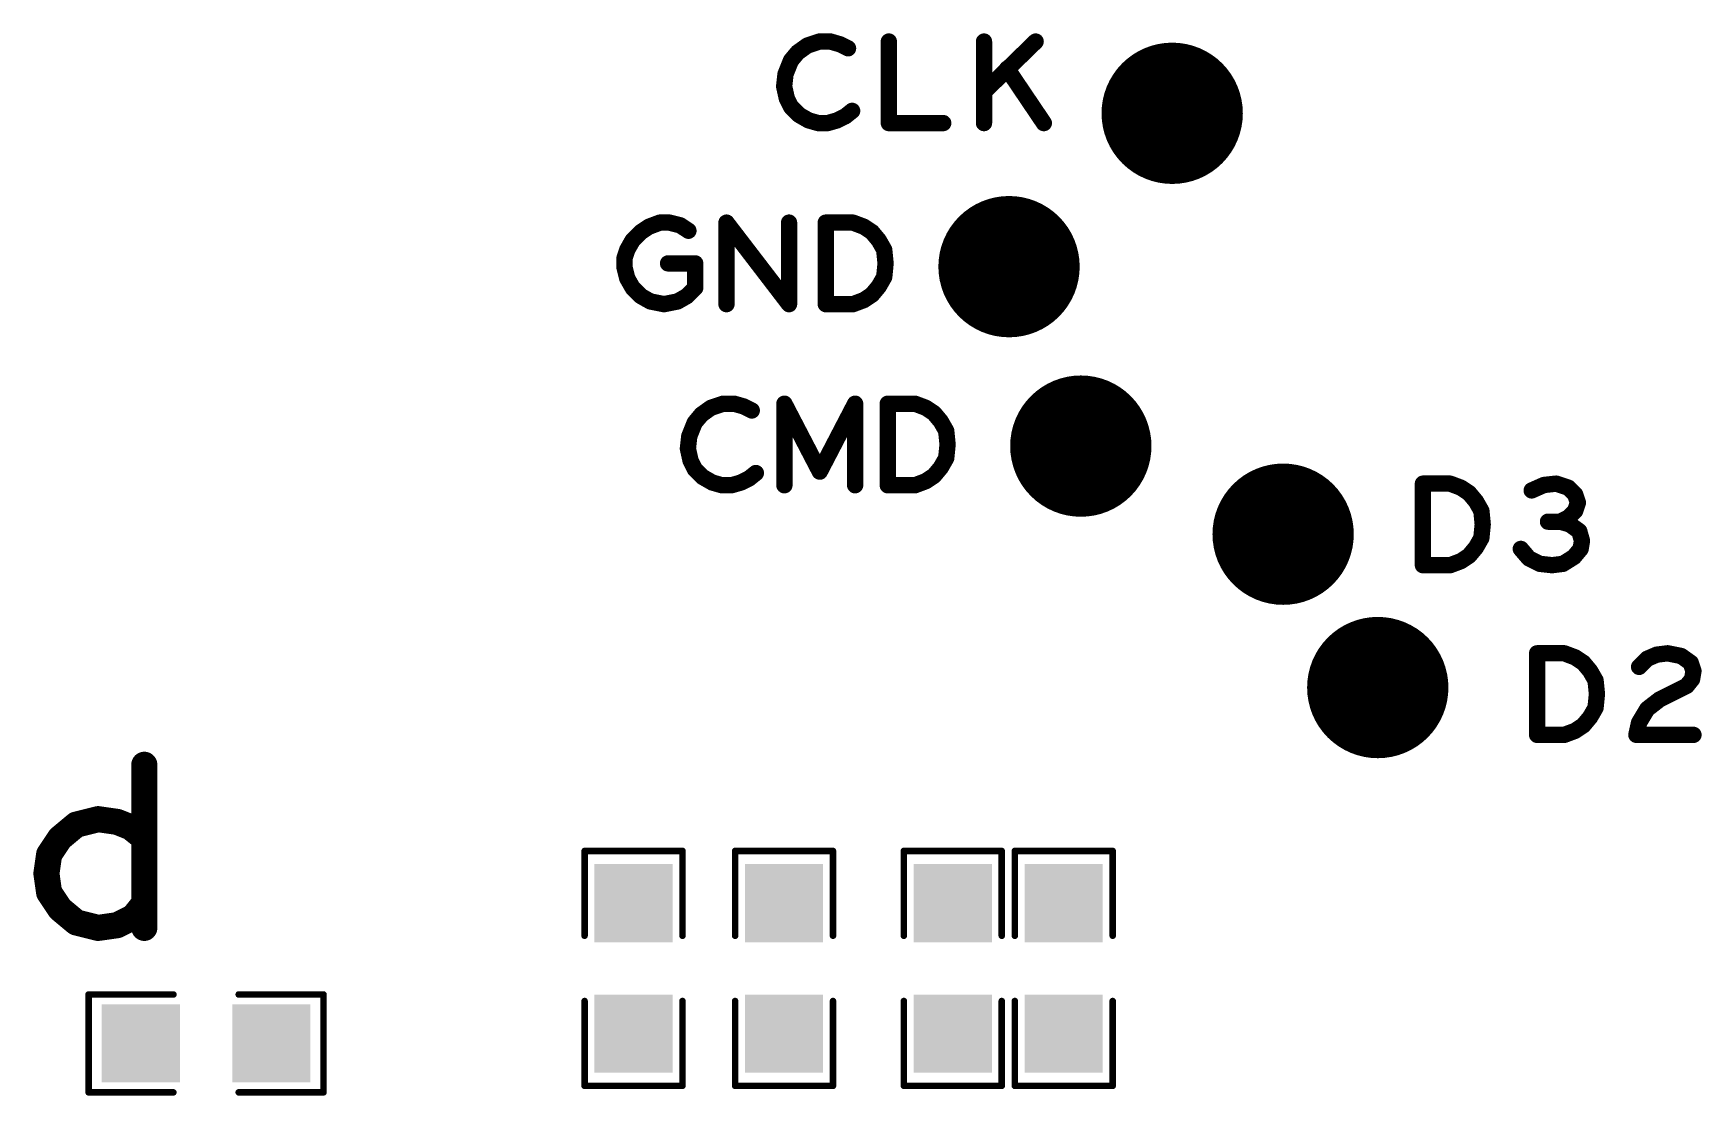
# Model space of a CAD drawing. Extents: x -11 to 101, y 2 to 100.
# Drawn here: x 66.62 to 79.61, y 39.09 to 47.36 of the extents above; entities that cross this region are included whole.
import ezdxf

# ---------------------------------------------------------------- set-up
doc = ezdxf.new("R2010")
doc.units = 0
doc.layers.get('0').update_dxf_attribs({"linetype": 'CONTINUOUS'})
doc.layers.add('SILK_TOP_ART', color=251, linetype='CONTINUOUS')
doc.layers.add('SOLDER_TOP_ART', color=18, linetype='CONTINUOUS')

# ---------------------------------------------------------------- blocks, each defined once
blk = doc.blocks.new('ROUND_312')
at = {"const_width": 0.1016}
blk.add_lwpolyline([(-0.0508, 0, 1), (0.0508, 0, 1)], format="xyb", close=True, dxfattribs=at)
blk = doc.blocks.new('ROUND_165')
at = {"const_width": 0.0635}
blk.add_lwpolyline([(-0.03175, 0, 1), (0.03175, 0, 1)], format="xyb", close=True, dxfattribs=at)
blk = doc.blocks.new('ROUND_321')
at = {"const_width": 0.0254}
blk.add_lwpolyline([(-0.0127, 0, 1), (0.0127, 0, 1)], format="xyb", close=True, dxfattribs=at)
blk = doc.blocks.new('SQUARE_333')
blk.add_solid([(0.304, 0.304), (0.304, -0.304), (-0.304, 0.304), (-0.304, -0.304)])
blk = doc.blocks.new('ROUND_338')
at = {"const_width": 0.55}
blk.add_lwpolyline([(-0.275, 0, 1), (0.275, 0, 1)], format="xyb", close=True, dxfattribs=at)

msp = doc.modelspace()

# ---------------------------------------------------------------- linework, layer by layer
at = {"layer": 'SILK_TOP_ART'}
for points, const_width in [([(72.5742, 47.2101), (72.5212, 47.1466)], 0.127), ([(72.6482, 47.263), (72.5742, 47.2101)], 0.127), ([(72.7435, 47.2948), (72.6482, 47.263)], 0.127), ([(72.8282, 47.2948), (72.7435, 47.2948)], 0.127), ([(72.9022, 47.2736), (72.8282, 47.2948)], 0.127), ([(72.9657, 47.2419), (72.9022, 47.2736)], 0.127), ([(73.2832, 47.2948), (73.2832, 46.6598)], 0.127), ([(74.0241, 46.6598), (74.0241, 47.2948)], 0.127), ([(74.4262, 47.2948), (74.0241, 46.9032)], 0.127), ([(72.5212, 47.1466), (72.4789, 47.0408)], 0.127), ([(74.4897, 46.6598), (74.204, 47.0831)], 0.127), ([(72.4789, 47.0408), (72.4683, 46.9455)], 0.127), ([(72.4683, 46.9455), (72.4895, 46.8503)], 0.127), ([(72.4895, 46.8503), (72.5212, 46.7868)], 0.127), ([(72.5212, 46.7868), (72.5847, 46.7233)], 0.127), ([(72.5847, 46.7233), (72.6588, 46.681)], 0.127), ([(72.8811, 46.681), (72.9446, 46.7127)], 0.127), ([(72.9446, 46.7127), (72.9975, 46.755)], 0.127), ([(72.6588, 46.681), (72.7329, 46.6598)], 0.127), ([(72.7329, 46.6598), (72.807, 46.6598)], 0.127), ([(72.807, 46.6598), (72.8811, 46.681)], 0.127), ([(73.2832, 46.6598), (73.7066, 46.6598)], 0.127), ([(71.2893, 45.7475), (71.3528, 45.811)], 0.127), ([(71.3528, 45.811), (71.4163, 45.8533)], 0.127), ([(71.4163, 45.8533), (71.501, 45.8851)], 0.127), ([(71.501, 45.8851), (71.5751, 45.8851)], 0.127), ([(71.5751, 45.8851), (71.6597, 45.8639)], 0.127), ([(71.6597, 45.8639), (71.7233, 45.8216)], 0.127), ([(72.0196, 45.2501), (72.0196, 45.8851)], 0.127), ([(72.0196, 45.8851), (72.5064, 45.2501)], 0.127), ([(72.5064, 45.2501), (72.5064, 45.8851)], 0.127), ([(72.7922, 45.2501), (72.7922, 45.8851)], 0.127), ([(72.7922, 45.8851), (73.0038, 45.8851)], 0.127), ([(73.0038, 45.8851), (73.0885, 45.8533)], 0.127), ([(73.0885, 45.8533), (73.152, 45.811)], 0.127), ([(73.152, 45.811), (73.2049, 45.7475)], 0.127), ([(71.2258, 45.6099), (71.247, 45.6734)], 0.127), ([(71.247, 45.6734), (71.2893, 45.7475)], 0.127), ([(73.2049, 45.7475), (73.2473, 45.6734)], 0.127), ([(73.2473, 45.6734), (73.2578, 45.5676)], 0.127), ([(71.2258, 45.5358), (71.2258, 45.6099)], 0.127), ([(71.247, 45.4512), (71.2258, 45.5358)], 0.127), ([(71.5645, 45.5676), (71.7762, 45.5676)], 0.127), ([(71.7762, 45.5676), (71.7762, 45.3771)], 0.127), ([(73.2578, 45.5676), (73.2473, 45.4618)], 0.127), ([(71.2893, 45.3771), (71.247, 45.4512)], 0.127), ([(73.2049, 45.3877), (73.152, 45.3242)], 0.127), ([(73.2473, 45.4618), (73.2049, 45.3877)], 0.127), ([(71.3528, 45.3136), (71.2893, 45.3771)], 0.127), ([(71.4269, 45.2713), (71.3528, 45.3136)], 0.127), ([(71.5328, 45.2501), (71.4269, 45.2713)], 0.127), ([(71.6386, 45.2713), (71.5328, 45.2501)], 0.127), ([(71.7127, 45.3136), (71.6386, 45.2713)], 0.127), ([(71.7762, 45.3771), (71.7127, 45.3136)], 0.127), ([(73.0885, 45.2818), (73.0038, 45.2501)], 0.127), ([(73.152, 45.3242), (73.0885, 45.2818)], 0.127), ([(73.0038, 45.2501), (72.7922, 45.2501)], 0.127), ([(71.8249, 44.3907), (71.7719, 44.3272)], 0.127), ([(71.8989, 44.4436), (71.8249, 44.3907)], 0.127), ([(71.9942, 44.4754), (71.8989, 44.4436)], 0.127), ([(72.0789, 44.4754), (71.9942, 44.4754)], 0.127), ([(72.1529, 44.4542), (72.0789, 44.4754)], 0.127), ([(72.2164, 44.4225), (72.1529, 44.4542)], 0.127), ([(72.4704, 43.8404), (72.4704, 44.4754)], 0.127), ([(72.4704, 44.4754), (72.7456, 43.9462)], 0.127), ([(72.7456, 43.9462), (73.0208, 44.4754)], 0.127), ([(73.0208, 44.4754), (73.0208, 43.8404)], 0.127), ([(73.2748, 43.8404), (73.2748, 44.4754)], 0.127), ([(73.2748, 44.4754), (73.4864, 44.4754)], 0.127), ([(73.4864, 44.4754), (73.5711, 44.4436)], 0.127), ([(73.5711, 44.4436), (73.6346, 44.4013)], 0.127), ([(73.6346, 44.4013), (73.6875, 44.3378)], 0.127), ([(71.7296, 44.2214), (71.719, 44.1261)], 0.127), ([(71.7719, 44.3272), (71.7296, 44.2214)], 0.127), ([(73.6875, 44.3378), (73.7299, 44.2637)], 0.127), ([(73.7299, 44.2637), (73.7404, 44.1579)], 0.127), ([(71.719, 44.1261), (71.7402, 44.0309)], 0.127), ([(73.7404, 44.1579), (73.7299, 44.0521)], 0.127), ([(71.7402, 44.0309), (71.7719, 43.9674)], 0.127), ([(71.7719, 43.9674), (71.8354, 43.9039)], 0.127), ([(73.6875, 43.978), (73.6346, 43.9145)], 0.127), ([(73.7299, 44.0521), (73.6875, 43.978)], 0.127), ([(71.8354, 43.9039), (71.9095, 43.8616)], 0.127), ([(71.9095, 43.8616), (71.9836, 43.8404)], 0.127), ([(71.9836, 43.8404), (72.0577, 43.8404)], 0.127), ([(72.0577, 43.8404), (72.1318, 43.8616)], 0.127), ([(72.1318, 43.8616), (72.1953, 43.8933)], 0.127), ([(72.1953, 43.8933), (72.2482, 43.9356)], 0.127), ([(73.4864, 43.8404), (73.2748, 43.8404)], 0.127), ([(73.5711, 43.8721), (73.4864, 43.8404)], 0.127), ([(73.6346, 43.9145), (73.5711, 43.8721)], 0.127), ([(77.4404, 43.2181), (77.4404, 43.8531)], 0.127), ([(77.4404, 43.8531), (77.652, 43.8531)], 0.127), ([(77.652, 43.8531), (77.7367, 43.8213)], 0.127), ([(78.3823, 43.8425), (78.287, 43.8002)], 0.127), ([(78.4775, 43.8531), (78.3823, 43.8425)], 0.127), ([(78.5728, 43.8213), (78.4775, 43.8531)], 0.127), ([(77.7367, 43.8213), (77.8002, 43.779)], 0.127), ([(77.8002, 43.779), (77.8531, 43.7155)], 0.127), ([(77.8531, 43.7155), (77.8955, 43.6414)], 0.127), ([(78.6257, 43.7684), (78.5728, 43.8213)], 0.127), ([(78.6469, 43.7049), (78.6257, 43.7684)], 0.127), ([(78.6257, 43.6414), (78.6469, 43.7049)], 0.127), ([(77.8955, 43.6414), (77.906, 43.5356)], 0.127), ([(78.5093, 43.5568), (78.5728, 43.5885)], 0.127), ([(78.5728, 43.5885), (78.6257, 43.6414)], 0.127), ([(77.906, 43.5356), (77.8955, 43.4298)], 0.127), ([(78.5093, 43.5568), (78.414, 43.5568)], 0.127), ([(78.5834, 43.5356), (78.5093, 43.5568)], 0.127), ([(78.6575, 43.4827), (78.5834, 43.5356)], 0.127), ([(78.6786, 43.4086), (78.6575, 43.4827)], 0.127), ([(77.8531, 43.3557), (77.8002, 43.2922)], 0.127), ([(77.8955, 43.4298), (77.8531, 43.3557)], 0.127), ([(78.2024, 43.3451), (78.2659, 43.271)], 0.127), ([(78.6151, 43.2816), (78.668, 43.3451)], 0.127), ([(78.668, 43.3451), (78.6786, 43.4086)], 0.127), ([(77.652, 43.2181), (77.4404, 43.2181)], 0.127), ([(77.7367, 43.2498), (77.652, 43.2181)], 0.127), ([(77.8002, 43.2922), (77.7367, 43.2498)], 0.127), ([(78.2659, 43.271), (78.3505, 43.2287)], 0.127), ([(78.3505, 43.2287), (78.4458, 43.2181)], 0.127), ([(78.4458, 43.2181), (78.5305, 43.2287)], 0.127), ([(78.5305, 43.2287), (78.6151, 43.2816)], 0.127), ([(78.3294, 41.8973), (78.3294, 42.5323)], 0.127), ([(78.3294, 42.5323), (78.541, 42.5323)], 0.127), ([(78.541, 42.5323), (78.6257, 42.5005)], 0.127), ([(79.2607, 42.5217), (79.3454, 42.5323)], 0.127), ([(79.3454, 42.5323), (79.4512, 42.5111)], 0.127), ([(78.6257, 42.5005), (78.6892, 42.4582)], 0.127), ([(78.6892, 42.4582), (78.7421, 42.3947)], 0.127), ([(79.1231, 42.4265), (79.1866, 42.49)], 0.127), ([(79.1866, 42.49), (79.2607, 42.5217)], 0.127), ([(79.4512, 42.5111), (79.5253, 42.4582)], 0.127), ([(79.5253, 42.4582), (79.5465, 42.3947)], 0.127), ([(78.7421, 42.3947), (78.7845, 42.3206)], 0.127), ([(78.7845, 42.3206), (78.795, 42.2148)], 0.127), ([(79.4935, 42.2783), (79.2819, 42.1725)], 0.127), ([(79.5359, 42.3312), (79.4935, 42.2783)], 0.127), ([(79.5465, 42.3947), (79.5359, 42.3312)], 0.127), ([(78.795, 42.2148), (78.7845, 42.109)], 0.127), ([(79.2819, 42.1725), (79.1866, 42.0984)], 0.127), ([(78.7421, 42.0349), (78.6892, 41.9714)], 0.127), ([(78.7845, 42.109), (78.7421, 42.0349)], 0.127), ([(79.1866, 42.0984), (79.1231, 41.9925)], 0.127), ([(78.541, 41.8973), (78.3294, 41.8973)], 0.127), ([(78.6257, 41.929), (78.541, 41.8973)], 0.127), ([(78.6892, 41.9714), (78.6257, 41.929)], 0.127), ([(79.1231, 41.9925), (79.1019, 41.8973)], 0.127), ([(79.1019, 41.8973), (79.5465, 41.8973)], 0.127), ([(67.4878, 41.6645), (67.4878, 40.3945)], 0.2032), ([(66.8316, 41.093), (66.9586, 41.1988)], 0.2032), ([(66.9586, 41.1988), (67.128, 41.2411)], 0.2032), ([(67.128, 41.2411), (67.2761, 41.22)], 0.2032), ([(67.2761, 41.22), (67.382, 41.1777)], 0.2032), ([(66.7469, 40.966), (66.8316, 41.093)], 0.2032), ([(67.382, 41.1777), (67.4878, 41.093)], 0.2032), ([(66.7258, 40.8178), (66.7469, 40.966)], 0.2032), ([(66.7469, 40.6696), (66.7258, 40.8178)], 0.2032), ([(70.9149, 40.9938), (70.9149, 40.3334)], 0.0508), ([(71.6769, 40.9938), (70.9149, 40.9938)], 0.0508), ([(71.6769, 40.3334), (71.6769, 40.9938)], 0.0508), ([(72.0865, 40.9938), (72.0865, 40.3334)], 0.0508), ([(72.8485, 40.9938), (72.0865, 40.9938)], 0.0508), ([(72.8485, 40.3334), (72.8485, 40.9938)], 0.0508), ([(73.4001, 40.9938), (73.4001, 40.3334)], 0.0508), ([(74.1621, 40.9938), (73.4001, 40.9938)], 0.0508), ([(74.1621, 40.3334), (74.1621, 40.9938)], 0.0508), ([(74.2637, 40.9938), (74.2637, 40.3334)], 0.0508), ([(75.0257, 40.9938), (74.2637, 40.9938)], 0.0508), ([(75.0257, 40.3334), (75.0257, 40.9938)], 0.0508), ([(66.8316, 40.5426), (66.7469, 40.6696)], 0.2032), ([(67.4878, 40.585), (67.4031, 40.4791)], 0.2032), ([(66.9586, 40.4368), (66.8316, 40.5426)], 0.2032), ([(67.128, 40.3945), (66.9586, 40.4368)], 0.2032), ([(67.2761, 40.4157), (67.128, 40.3945)], 0.2032), ([(67.4031, 40.4791), (67.2761, 40.4157)], 0.2032), ([(67.0541, 39.8762), (67.0541, 39.1142)], 0.0508), ([(67.7145, 39.8762), (67.0541, 39.8762)], 0.0508), ([(68.2225, 39.8762), (68.8829, 39.8762)], 0.0508), ([(68.8829, 39.8762), (68.8829, 39.1142)], 0.0508), ([(70.9149, 39.165), (70.9149, 39.8254)], 0.0508), ([(71.6769, 39.8254), (71.6769, 39.165)], 0.0508), ([(72.0865, 39.165), (72.0865, 39.8254)], 0.0508), ([(72.8485, 39.8254), (72.8485, 39.165)], 0.0508), ([(73.4001, 39.165), (73.4001, 39.8254)], 0.0508), ([(74.1621, 39.8254), (74.1621, 39.165)], 0.0508), ([(74.2637, 39.165), (74.2637, 39.8254)], 0.0508), ([(75.0257, 39.8254), (75.0257, 39.165)], 0.0508), ([(67.0541, 39.1142), (67.7145, 39.1142)], 0.0508), ([(68.8829, 39.1142), (68.2225, 39.1142)], 0.0508), ([(71.6769, 39.165), (70.9149, 39.165)], 0.0508), ([(72.8485, 39.165), (72.0865, 39.165)], 0.0508), ([(74.1621, 39.165), (73.4001, 39.165)], 0.0508), ([(75.0257, 39.165), (74.2637, 39.165)], 0.0508)]:
    msp.add_lwpolyline(points, dxfattribs=dict(at, const_width=const_width))

# ---------------------------------------------------------------- block references
for name, p in [('ROUND_165', (72.5742, 47.2101)), ('ROUND_165', (72.6482, 47.263)), ('ROUND_165', (72.7435, 47.2948)), ('ROUND_165', (72.8282, 47.2948)), ('ROUND_165', (72.9022, 47.2736)), ('ROUND_165', (72.9657, 47.2419)), ('ROUND_165', (73.2832, 47.2948)), ('ROUND_165', (74.0241, 47.2948)), ('ROUND_165', (74.4262, 47.2948)), ('ROUND_165', (72.5212, 47.1466)), ('ROUND_165', (74.204, 47.0831)), ('ROUND_165', (72.4683, 46.9455)), ('ROUND_165', (72.4789, 47.0408)), ('ROUND_165', (72.4895, 46.8503)), ('ROUND_165', (74.0241, 46.9032)), ('ROUND_165', (72.5212, 46.7868)), ('ROUND_165', (72.5847, 46.7233)), ('ROUND_165', (72.9446, 46.7127)), ('ROUND_165', (72.9975, 46.755)), ('ROUND_165', (72.6588, 46.681)), ('ROUND_165', (72.7329, 46.6598)), ('ROUND_165', (72.807, 46.6598)), ('ROUND_165', (72.8811, 46.681)), ('ROUND_165', (73.2832, 46.6598)), ('ROUND_165', (73.7066, 46.6598)), ('ROUND_165', (74.0241, 46.6598)), ('ROUND_165', (74.4897, 46.6598)), ('ROUND_165', (71.3528, 45.811)), ('ROUND_165', (71.4163, 45.8533)), ('ROUND_165', (71.501, 45.8851)), ('ROUND_165', (71.5751, 45.8851)), ('ROUND_165', (71.6597, 45.8639)), ('ROUND_165', (71.7233, 45.8216)), ('ROUND_165', (72.0196, 45.8851)), ('ROUND_165', (72.5064, 45.8851)), ('ROUND_165', (72.7922, 45.8851)), ('ROUND_165', (73.0038, 45.8851)), ('ROUND_165', (73.0885, 45.8533)), ('ROUND_165', (73.152, 45.811)), ('ROUND_165', (71.247, 45.6734)), ('ROUND_165', (71.2893, 45.7475)), ('ROUND_165', (73.2049, 45.7475)), ('ROUND_165', (73.2473, 45.6734)), ('ROUND_165', (71.2258, 45.6099)), ('ROUND_165', (71.2258, 45.5358)), ('ROUND_165', (71.5645, 45.5676)), ('ROUND_165', (71.7762, 45.5676)), ('ROUND_165', (73.2578, 45.5676)), ('ROUND_165', (71.247, 45.4512)), ('ROUND_165', (73.2049, 45.3877)), ('ROUND_165', (73.2473, 45.4618)), ('ROUND_165', (71.2893, 45.3771)), ('ROUND_165', (71.3528, 45.3136)), ('ROUND_165', (71.4269, 45.2713)), ('ROUND_165', (71.6386, 45.2713)), ('ROUND_165', (71.7127, 45.3136)), ('ROUND_165', (71.7762, 45.3771)), ('ROUND_165', (73.0885, 45.2818)), ('ROUND_165', (73.152, 45.3242)), ('ROUND_165', (71.5328, 45.2501)), ('ROUND_165', (72.0196, 45.2501)), ('ROUND_165', (72.5064, 45.2501)), ('ROUND_165', (72.7922, 45.2501)), ('ROUND_165', (72.7922, 45.2501)), ('ROUND_165', (73.0038, 45.2501)), ('ROUND_165', (71.8249, 44.3907)), ('ROUND_165', (71.8989, 44.4436)), ('ROUND_165', (71.9942, 44.4754)), ('ROUND_165', (72.0789, 44.4754)), ('ROUND_165', (72.1529, 44.4542)), ('ROUND_165', (72.2164, 44.4225)), ('ROUND_165', (72.4704, 44.4754)), ('ROUND_165', (73.0208, 44.4754)), ('ROUND_165', (73.2748, 44.4754)), ('ROUND_165', (73.4864, 44.4754)), ('ROUND_165', (73.5711, 44.4436)), ('ROUND_165', (73.6346, 44.4013)), ('ROUND_165', (71.7296, 44.2214)), ('ROUND_165', (71.7719, 44.3272)), ('ROUND_165', (73.6875, 44.3378)), ('ROUND_165', (73.7299, 44.2637)), ('ROUND_165', (71.719, 44.1261)), ('ROUND_165', (73.7404, 44.1579)), ('ROUND_165', (71.7402, 44.0309)), ('ROUND_165', (71.7719, 43.9674)), ('ROUND_165', (73.6875, 43.978)), ('ROUND_165', (73.7299, 44.0521)), ('ROUND_165', (71.8354, 43.9039)), ('ROUND_165', (71.9095, 43.8616)), ('ROUND_165', (71.9836, 43.8404)), ('ROUND_165', (72.0577, 43.8404)), ('ROUND_165', (72.1318, 43.8616)), ('ROUND_165', (72.1953, 43.8933)), ('ROUND_165', (72.2482, 43.9356)), ('ROUND_165', (72.4704, 43.8404)), ('ROUND_165', (72.7456, 43.9462)), ('ROUND_165', (73.0208, 43.8404)), ('ROUND_165', (73.2748, 43.8404)), ('ROUND_165', (73.2748, 43.8404)), ('ROUND_165', (73.4864, 43.8404)), ('ROUND_165', (73.5711, 43.8721)), ('ROUND_165', (73.6346, 43.9145)), ('ROUND_165', (77.4404, 43.8531)), ('ROUND_165', (77.652, 43.8531)), ('ROUND_165', (78.3823, 43.8425)), ('ROUND_165', (78.4775, 43.8531)), ('ROUND_165', (77.7367, 43.8213)), ('ROUND_165', (77.8002, 43.779)), ('ROUND_165', (77.8531, 43.7155)), ('ROUND_165', (78.287, 43.8002)), ('ROUND_165', (78.5728, 43.8213)), ('ROUND_165', (78.6257, 43.7684)), ('ROUND_165', (78.6469, 43.7049)), ('ROUND_165', (77.8955, 43.6414)), ('ROUND_165', (78.5728, 43.5885)), ('ROUND_165', (78.6257, 43.6414)), ('ROUND_165', (77.906, 43.5356)), ('ROUND_165', (78.414, 43.5568)), ('ROUND_165', (78.5093, 43.5568)), ('ROUND_165', (78.5093, 43.5568)), ('ROUND_165', (78.5834, 43.5356)), ('ROUND_165', (78.6575, 43.4827)), ('ROUND_165', (77.8531, 43.3557)), ('ROUND_165', (77.8955, 43.4298)), ('ROUND_165', (78.2024, 43.3451)), ('ROUND_165', (78.668, 43.3451)), ('ROUND_165', (78.6786, 43.4086)), ('ROUND_165', (77.4404, 43.2181)), ('ROUND_165', (77.4404, 43.2181)), ('ROUND_165', (77.652, 43.2181)), ('ROUND_165', (77.7367, 43.2498)), ('ROUND_165', (77.8002, 43.2922)), ('ROUND_165', (78.2659, 43.271)), ('ROUND_165', (78.3505, 43.2287)), ('ROUND_165', (78.4458, 43.2181)), ('ROUND_165', (78.5305, 43.2287)), ('ROUND_165', (78.6151, 43.2816)), ('ROUND_165', (78.3294, 42.5323)), ('ROUND_165', (78.541, 42.5323)), ('ROUND_165', (79.3454, 42.5323)), ('ROUND_165', (78.6257, 42.5005)), ('ROUND_165', (78.6892, 42.4582)), ('ROUND_165', (79.1231, 42.4265)), ('ROUND_165', (79.1866, 42.49)), ('ROUND_165', (79.2607, 42.5217)), ('ROUND_165', (79.4512, 42.5111)), ('ROUND_165', (79.5253, 42.4582)), ('ROUND_165', (78.7421, 42.3947)), ('ROUND_165', (78.7845, 42.3206)), ('ROUND_165', (79.4935, 42.2783)), ('ROUND_165', (79.5359, 42.3312)), ('ROUND_165', (79.5465, 42.3947)), ('ROUND_165', (78.795, 42.2148)), ('ROUND_165', (79.2819, 42.1725)), ('ROUND_165', (78.7421, 42.0349)), ('ROUND_165', (78.7845, 42.109)), ('ROUND_165', (79.1866, 42.0984)), ('ROUND_165', (78.3294, 41.8973)), ('ROUND_165', (78.3294, 41.8973)), ('ROUND_165', (78.541, 41.8973)), ('ROUND_165', (78.6257, 41.929)), ('ROUND_165', (78.6892, 41.9714)), ('ROUND_165', (79.1019, 41.8973)), ('ROUND_165', (79.1231, 41.9925)), ('ROUND_165', (79.5465, 41.8973)), ('ROUND_312', (67.4878, 41.6645)), ('ROUND_312', (66.9586, 41.1988)), ('ROUND_312', (67.128, 41.2411)), ('ROUND_312', (67.2761, 41.22)), ('ROUND_312', (66.8316, 41.093)), ('ROUND_312', (67.382, 41.1777)), ('ROUND_312', (67.4878, 41.093)), ('ROUND_312', (66.7469, 40.966)), ('ROUND_312', (66.7258, 40.8178)), ('ROUND_321', (70.9149, 40.9938)), ('ROUND_321', (70.9149, 40.9938)), ('ROUND_321', (71.6769, 40.9938)), ('ROUND_321', (71.6769, 40.9938)), ('ROUND_321', (72.0865, 40.9938)), ('ROUND_321', (72.0865, 40.9938)), ('ROUND_321', (72.8485, 40.9938)), ('ROUND_321', (72.8485, 40.9938)), ('ROUND_321', (73.4001, 40.9938)), ('ROUND_321', (73.4001, 40.9938)), ('ROUND_321', (74.1621, 40.9938)), ('ROUND_321', (74.1621, 40.9938)), ('ROUND_321', (74.2637, 40.9938)), ('ROUND_321', (74.2637, 40.9938)), ('ROUND_321', (75.0257, 40.9938)), ('ROUND_321', (75.0257, 40.9938)), ('ROUND_312', (66.7469, 40.6696)), ('ROUND_312', (67.4878, 40.585)), ('ROUND_312', (66.8316, 40.5426)), ('ROUND_312', (66.9586, 40.4368)), ('ROUND_312', (67.2761, 40.4157)), ('ROUND_312', (67.4031, 40.4791)), ('ROUND_312', (67.128, 40.3945)), ('ROUND_312', (67.4878, 40.3945)), ('ROUND_321', (70.9149, 40.3334)), ('ROUND_321', (71.6769, 40.3334)), ('ROUND_321', (72.0865, 40.3334)), ('ROUND_321', (72.8485, 40.3334)), ('ROUND_321', (73.4001, 40.3334)), ('ROUND_321', (74.1621, 40.3334)), ('ROUND_321', (74.2637, 40.3334)), ('ROUND_321', (75.0257, 40.3334)), ('ROUND_321', (67.0541, 39.8762)), ('ROUND_321', (67.0541, 39.8762)), ('ROUND_321', (67.7145, 39.8762)), ('ROUND_321', (68.2225, 39.8762)), ('ROUND_321', (68.8829, 39.8762)), ('ROUND_321', (68.8829, 39.8762)), ('ROUND_321', (70.9149, 39.8254)), ('ROUND_321', (71.6769, 39.8254)), ('ROUND_321', (72.0865, 39.8254)), ('ROUND_321', (72.8485, 39.8254)), ('ROUND_321', (73.4001, 39.8254)), ('ROUND_321', (74.1621, 39.8254)), ('ROUND_321', (74.2637, 39.8254)), ('ROUND_321', (75.0257, 39.8254)), ('ROUND_321', (67.0541, 39.1142)), ('ROUND_321', (67.0541, 39.1142)), ('ROUND_321', (67.7145, 39.1142)), ('ROUND_321', (68.2225, 39.1142)), ('ROUND_321', (68.8829, 39.1142)), ('ROUND_321', (68.8829, 39.1142)), ('ROUND_321', (70.9149, 39.165)), ('ROUND_321', (70.9149, 39.165)), ('ROUND_321', (71.6769, 39.165)), ('ROUND_321', (71.6769, 39.165)), ('ROUND_321', (72.0865, 39.165)), ('ROUND_321', (72.0865, 39.165)), ('ROUND_321', (72.8485, 39.165)), ('ROUND_321', (72.8485, 39.165)), ('ROUND_321', (73.4001, 39.165)), ('ROUND_321', (73.4001, 39.165)), ('ROUND_321', (74.1621, 39.165)), ('ROUND_321', (74.1621, 39.165)), ('ROUND_321', (74.2637, 39.165)), ('ROUND_321', (74.2637, 39.165)), ('ROUND_321', (75.0257, 39.165)), ('ROUND_321', (75.0257, 39.165))]:
    msp.add_blockref(name, p, dxfattribs=at)
at = {"layer": 'SOLDER_TOP_ART'}
for name, p in [('ROUND_338', (75.4888, 46.736)), ('ROUND_338', (74.2188, 45.5422)), ('ROUND_338', (74.7776, 44.1452)), ('ROUND_338', (76.3524, 43.4594)), ('ROUND_338', (77.089, 42.2656)), ('SQUARE_333', (71.2959, 40.5874)), ('SQUARE_333', (72.4675, 40.5874)), ('SQUARE_333', (73.7811, 40.5874)), ('SQUARE_333', (74.6447, 40.5874)), ('SQUARE_333', (71.2959, 39.5714)), ('SQUARE_333', (72.4675, 39.5714)), ('SQUARE_333', (73.7811, 39.5714)), ('SQUARE_333', (74.6447, 39.5714)), ('SQUARE_333', (67.4605, 39.4952)), ('SQUARE_333', (68.4765, 39.4952))]:
    msp.add_blockref(name, p, dxfattribs=at)

doc.saveas('drawing.dxf')
